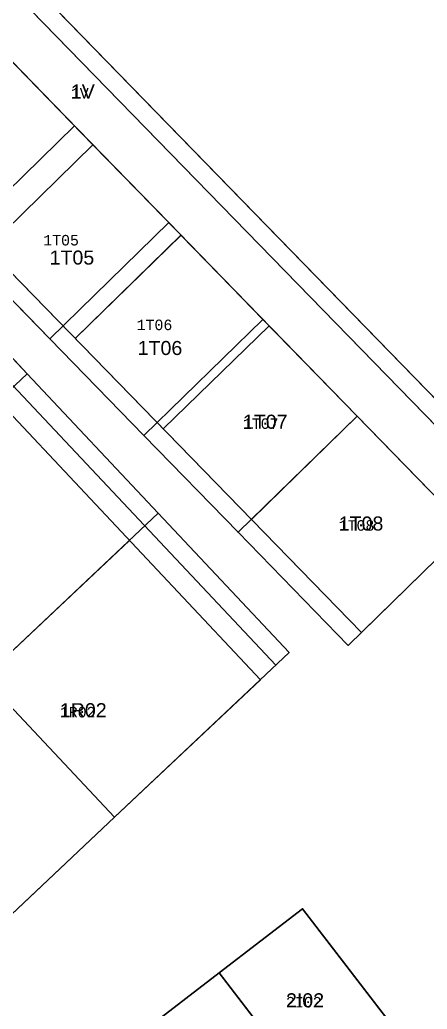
# Model space of a CAD drawing. Extents: x -1000 to 923337, y -51827 to 323191.
# Drawn here: x 186091 to 205470, y 82985 to 129975 of the extents above; entities that cross this region are included whole.
import ezdxf

# ---------------------------------------------------------------- set-up
doc = ezdxf.new("R2010")
doc.units = 0
doc.header["$PDMODE"] = 35
doc.header["$PDSIZE"] = 1
for name, color, linetype in [('punti tracciati', 7, 'Continuous'), ('WF nome aree GPS', 7, 'Continuous'), ('WF_ingombro_stive_2', 1, 'Continuous'), ('WF_nome_aree_GPS', 7, 'Continuous'), ('WF_tracciatura', 30, 'Continuous')]:
    doc.layers.add(name, color=color, linetype=linetype)
for name, color, linetype, lineweight in [('WF ingombro stive 2', 1, 'Continuous', 30), ('WF lato di accesso', 40, 'Continuous', 30), ('WF tracciatura', 30, 'Continuous', 30)]:
    doc.layers.add(name, color=color, linetype=linetype, lineweight=lineweight)
doc.layers.get('punti tracciati').off()
doc.styles.add('FONTSTYLE_1', font='arial.ttf', dxfattribs={"height": 0.2})
doc.styles.add('FONTSTYLE_2', font='arial.ttf', dxfattribs={"height": 0.2})
doc.styles.get("Standard").update_dxf_attribs({"font": 'consola.ttf', "height": 500})

# ---------------------------------------------------------------- blocks, each defined once
blk = doc.blocks.new('Croce___ATS')
at = {"color": 0}
for p, q in [((0, -0.5), (0, 0.5)), ((-0.5, 0), (0.5, 0))]:
    blk.add_line(p, q, dxfattribs=at)
blk = doc.blocks.new('T_P_22')
at = {"color": 7}
blk.add_point((0, 0), dxfattribs=at)
blk.add_blockref('Croce___ATS', (0, 0), dxfattribs=at)
at = {"color": 7, "insert": (0, 0), "char_height": 1.3333, "attachment_point": 7, "style": 'FONTSTYLE_1'}
blk.add_mtext('1016', dxfattribs=at)
blk = doc.blocks.new('T_P_354')
at = {"color": 7}
blk.add_point((0, 0), dxfattribs=at)
blk.add_blockref('Croce___ATS', (0, 0), dxfattribs=at)
at = {"color": 7, "insert": (0, 0), "char_height": 1.3333, "attachment_point": 7, "style": 'FONTSTYLE_1'}
blk.add_mtext('1351', dxfattribs=at)
blk = doc.blocks.new('T_P_355')
at = {"color": 7}
blk.add_point((0, 0), dxfattribs=at)
blk.add_blockref('Croce___ATS', (0, 0), dxfattribs=at)
at = {"color": 7, "insert": (0, 0), "char_height": 1.3333, "attachment_point": 7, "style": 'FONTSTYLE_1'}
blk.add_mtext('1352', dxfattribs=at)
blk = doc.blocks.new('T_P_356')
at = {"color": 7}
blk.add_point((0, 0), dxfattribs=at)
blk.add_blockref('Croce___ATS', (0, 0), dxfattribs=at)
at = {"color": 7, "insert": (0, 0), "char_height": 1.3333, "attachment_point": 7, "style": 'FONTSTYLE_1'}
blk.add_mtext('1353', dxfattribs=at)
blk = doc.blocks.new('T_P_357')
at = {"color": 7}
blk.add_point((0, 0), dxfattribs=at)
blk.add_blockref('Croce___ATS', (0, 0), dxfattribs=at)
at = {"color": 7, "insert": (0, 0), "char_height": 1.3333, "attachment_point": 7, "style": 'FONTSTYLE_1'}
blk.add_mtext('1354', dxfattribs=at)
blk = doc.blocks.new('T_P_358')
at = {"color": 7}
blk.add_point((0, 0), dxfattribs=at)
blk.add_blockref('Croce___ATS', (0, 0), dxfattribs=at)
at = {"color": 7, "insert": (0, 0), "char_height": 1.3333, "attachment_point": 7, "style": 'FONTSTYLE_1'}
blk.add_mtext('1355', dxfattribs=at)
blk = doc.blocks.new('T_P_359')
at = {"color": 7}
blk.add_point((0, 0), dxfattribs=at)
blk.add_blockref('Croce___ATS', (0, 0), dxfattribs=at)
at = {"color": 7, "insert": (0, 0), "char_height": 1.3333, "attachment_point": 7, "style": 'FONTSTYLE_1'}
blk.add_mtext('1356', dxfattribs=at)
blk = doc.blocks.new('T_P_360')
at = {"color": 7}
blk.add_point((0, 0), dxfattribs=at)
blk.add_blockref('Croce___ATS', (0, 0), dxfattribs=at)
at = {"color": 7, "insert": (0, 0), "char_height": 1.3333, "attachment_point": 7, "style": 'FONTSTYLE_1'}
blk.add_mtext('1357', dxfattribs=at)
blk = doc.blocks.new('T_P_361')
at = {"color": 7}
blk.add_point((0, 0), dxfattribs=at)
blk.add_blockref('Croce___ATS', (0, 0), dxfattribs=at)
at = {"color": 7, "insert": (0, 0), "char_height": 1.3333, "attachment_point": 7, "style": 'FONTSTYLE_1'}
blk.add_mtext('1358', dxfattribs=at)
blk = doc.blocks.new('punti tracciatura 2')
at = {"layer": 'WF_ingombro_stive_2', "ltscale": 0.5, "flags": 128}
for points, elevation in [([(1346547.904, -3431.326), (1346546.219, -3432.968), (1346512.269, -3398.141), (1346513.954, -3396.498)], 273.83), ([(1346518.716, -3414.826), (1346523.752, -3409.916), (1346527.94, -3414.213), (1346522.905, -3419.121)], 273.322), ([(1346522.905, -3419.121), (1346527.94, -3414.213), (1346532.129, -3418.509), (1346527.094, -3423.416)], 273.491), ([(1346527.094, -3423.416), (1346532.126, -3418.511), (1346536.314, -3422.808), (1346531.283, -3427.712)], 273.661), ([(1346531.283, -3427.712), (1346536.314, -3422.808), (1346540.503, -3427.104), (1346535.473, -3432.007)], 273.83), ([(1346529.67, -3433.005), (1346522.738, -3439.532), (1346516.507, -3432.914), (1346523.439, -3426.387)], 274.848), ([(1346535.473, -3432.007), (1346540.503, -3427.104), (1346545.738, -3432.474), (1346540.709, -3437.376)], 273.83), ([(1346535.901, -3439.623), (1346528.969, -3446.15), (1346522.738, -3439.532), (1346529.67, -3433.005)], 274.848), ([(1346513.828, -3447.921), (1346522.738, -3439.532), (1346528.969, -3446.15), (1346520.059, -3454.539)], 274.848), ([(1346542.175, -3456.05), (1346537.912, -3450.498), (1346533.946, -3453.543), (1346538.209, -3459.095)], 272.352), ([(1346538.209, -3459.095), (1346533.946, -3453.543), (1346523.239, -3461.765), (1346527.502, -3467.317)], 272.352)]:
    blk.add_lwpolyline(points, dxfattribs=dict(at, elevation=elevation))
at = {"layer": 'WF_tracciatura', "ltscale": 0.5}
for p, q in [((1346547.904, -3431.326, 273.83), (1346513.954, -3396.498, 273.83)), ((1346505.182, -3400.95, 272.814), (1346540.709, -3437.376, 273.83)), ((1346502.172, -3403.799, 274.865), (1346535.901, -3439.623, 274.848))]:
    blk.add_line(p, q, dxfattribs=at)
at = {"color": 7}
for name, p in [('T_P_361', (1346522.905, -3419.121, 273.322)), ('T_P_360', (1346527.094, -3423.416, 273.661)), ('T_P_354', (1346523.439, -3426.387, 274.866)), ('T_P_359', (1346531.283, -3427.712, 273.661)), ('T_P_358', (1346535.473, -3432.007, 273.83)), ('T_P_355', (1346529.67, -3433.005, 274.848)), ('T_P_357', (1346540.709, -3437.376, 273.83)), ('T_P_356', (1346535.901, -3439.623, 274.848)), ('T_P_22', (1346542.175, -3456.05, 272.352))]:
    blk.add_blockref(name, p, dxfattribs=at)
at = {"layer": 'WF_nome_aree_GPS', "char_height": 0.6667, "attachment_point": 7, "style": 'FONTSTYLE_2'}
for s, insert in [('1V', (1346526.889, -3412.019, 271.076)), ('1T05', (1346525.877, -3419.915, 270.398)), ('1T06', (1346530.065, -3424.211, 270.568)), ('1T07', (1346535.071, -3427.711, 270.737)), ('1T08', (1346539.628, -3432.546, 270.737)), ('1R02', (1346526.365, -3441.413, 271.943)), ('2I02', (1346537.119, -3455.19, 271.943))]:
    blk.add_mtext(s, dxfattribs=dict(at, insert=insert))

msp = doc.modelspace()

# ---------------------------------------------------------------- linework, layer by layer
at = {"layer": 'WF ingombro stive 2'}
for points, elevation in [([(210166.9, 107545.3), (207851.3, 105288.1), (173901.5, 140115.5), (176217, 142372.7)], 1838.9), ([(177607.6, 113364.6), (182187.2, 117676.3), (186440.7, 113158.6), (181861.1, 108846.9)], 2875), ([(186440.7, 113158.6), (192671.8, 106540.4), (184370, 98724.1), (178138.8, 105342.3)], 2856.2), ([(202134.8, 111152.4), (207370, 105781.9), (201710.8, 100265.3), (196475.6, 105635.8)], 1838.9), ([(192671.8, 106540.4), (198903, 99922.2), (190601.2, 92105.9), (184370, 98724.1)], 2856.2), ([(174819, 89731.6), (184370, 98724.1), (190601.2, 92105.9), (181050.2, 83113.4)], 2856.2), ([(200377.9, 78462.4), (204343.5, 81507.7), (199543.7, 87758.3), (195578, 84713)], 360.1), ([(189670.6, 70240.3), (200377.9, 78462.4), (195578, 84713), (184870.7, 76490.9)], 360.1)]:
    msp.add_lwpolyline(points, close=True, dxfattribs=dict(at, elevation=elevation))
at = {"layer": 'WF ingombro stive 2', "elevation": 1838.9}
for points in [[(178561.4, 124013), (184220.6, 129529.6), (188699.2, 124935.3), (183040, 119418.7), (178561.4, 124013)], [(183040, 119418.7), (188699.2, 124935.3), (193177.7, 120341), (187518.5, 114824.4), (183040, 119418.7)], [(187518.5, 114824.4), (193177.7, 120341), (197656.3, 115746.7), (191997.1, 110230.1), (187518.5, 114824.4)], [(191997.1, 110230.1), (197656.3, 115746.7), (202134.8, 111152.4), (196475.6, 105635.8), (191997.1, 110230.1)]]:
    msp.add_lwpolyline(points, dxfattribs=at)
at = {"layer": 'WF lato di accesso'}
for p, q in [((210166.9, 107545.3, 1838.9), (176217, 142372.7, 1838.9)), ((183040, 119418.7, 1838.9), (187518.5, 114824.4, 1838.9)), ((186440.7, 113158.6, 2875), (182187.2, 117676.3, 2875)), ((187518.5, 114824.4, 1838.9), (191997.1, 110230.1, 1838.9)), ((192671.8, 106540.4, 2856.2), (186440.7, 113158.6, 2856.2)), ((191997.1, 110230.1, 1838.9), (196475.6, 105635.8, 1838.9)), ((198903, 99922.2, 2856.2), (192671.8, 106540.4, 2856.2)), ((196475.6, 105635.8, 1838.9), (201710.8, 100265.3, 1838.9))]:
    msp.add_line(p, q, dxfattribs=at)
at = {"layer": 'WF tracciatura'}
for p, q in [((209536.1, 106930.4, 1838.9), (175586.3, 141757.8, 1838.9)), ((166814.6, 137305.9, 822.1), (202341.4, 100880.3, 1838.9)), ((164531.8, 135143.3, 2873.8), (198261.6, 99318.4, 2856.2))]:
    msp.add_line(p, q, dxfattribs=at)

# ---------------------------------------------------------------- block references
at = {"layer": 'punti tracciati', "xscale": 1000, "yscale": 1000, "zscale": 1000}
msp.add_blockref('punti tracciatura 2', (-1346338367.3, 3538255.9, -271991), dxfattribs=at)

# ---------------------------------------------------------------- texts
at = {"layer": 'WF nome aree GPS'}
for s, p in [('1V', (188521.2, 126236.9, -915.4)), ('1T05', (187208.7, 119257.3, -1593.3)), ('1T06', (191651.4, 115235.4, -1423.8)), ('1T07', (196702.9, 110545.2, -1254.4)), ('1T08', (201260.4, 105710.5, -1254.4)), ('1R02', (187996.7, 96842.9, -48.8)), ('2I02', (198751.1, 83066.6, -48.8))]:
    msp.add_text(s, height=500, dxfattribs=at).set_placement(p)

doc.saveas('drawing.dxf')
